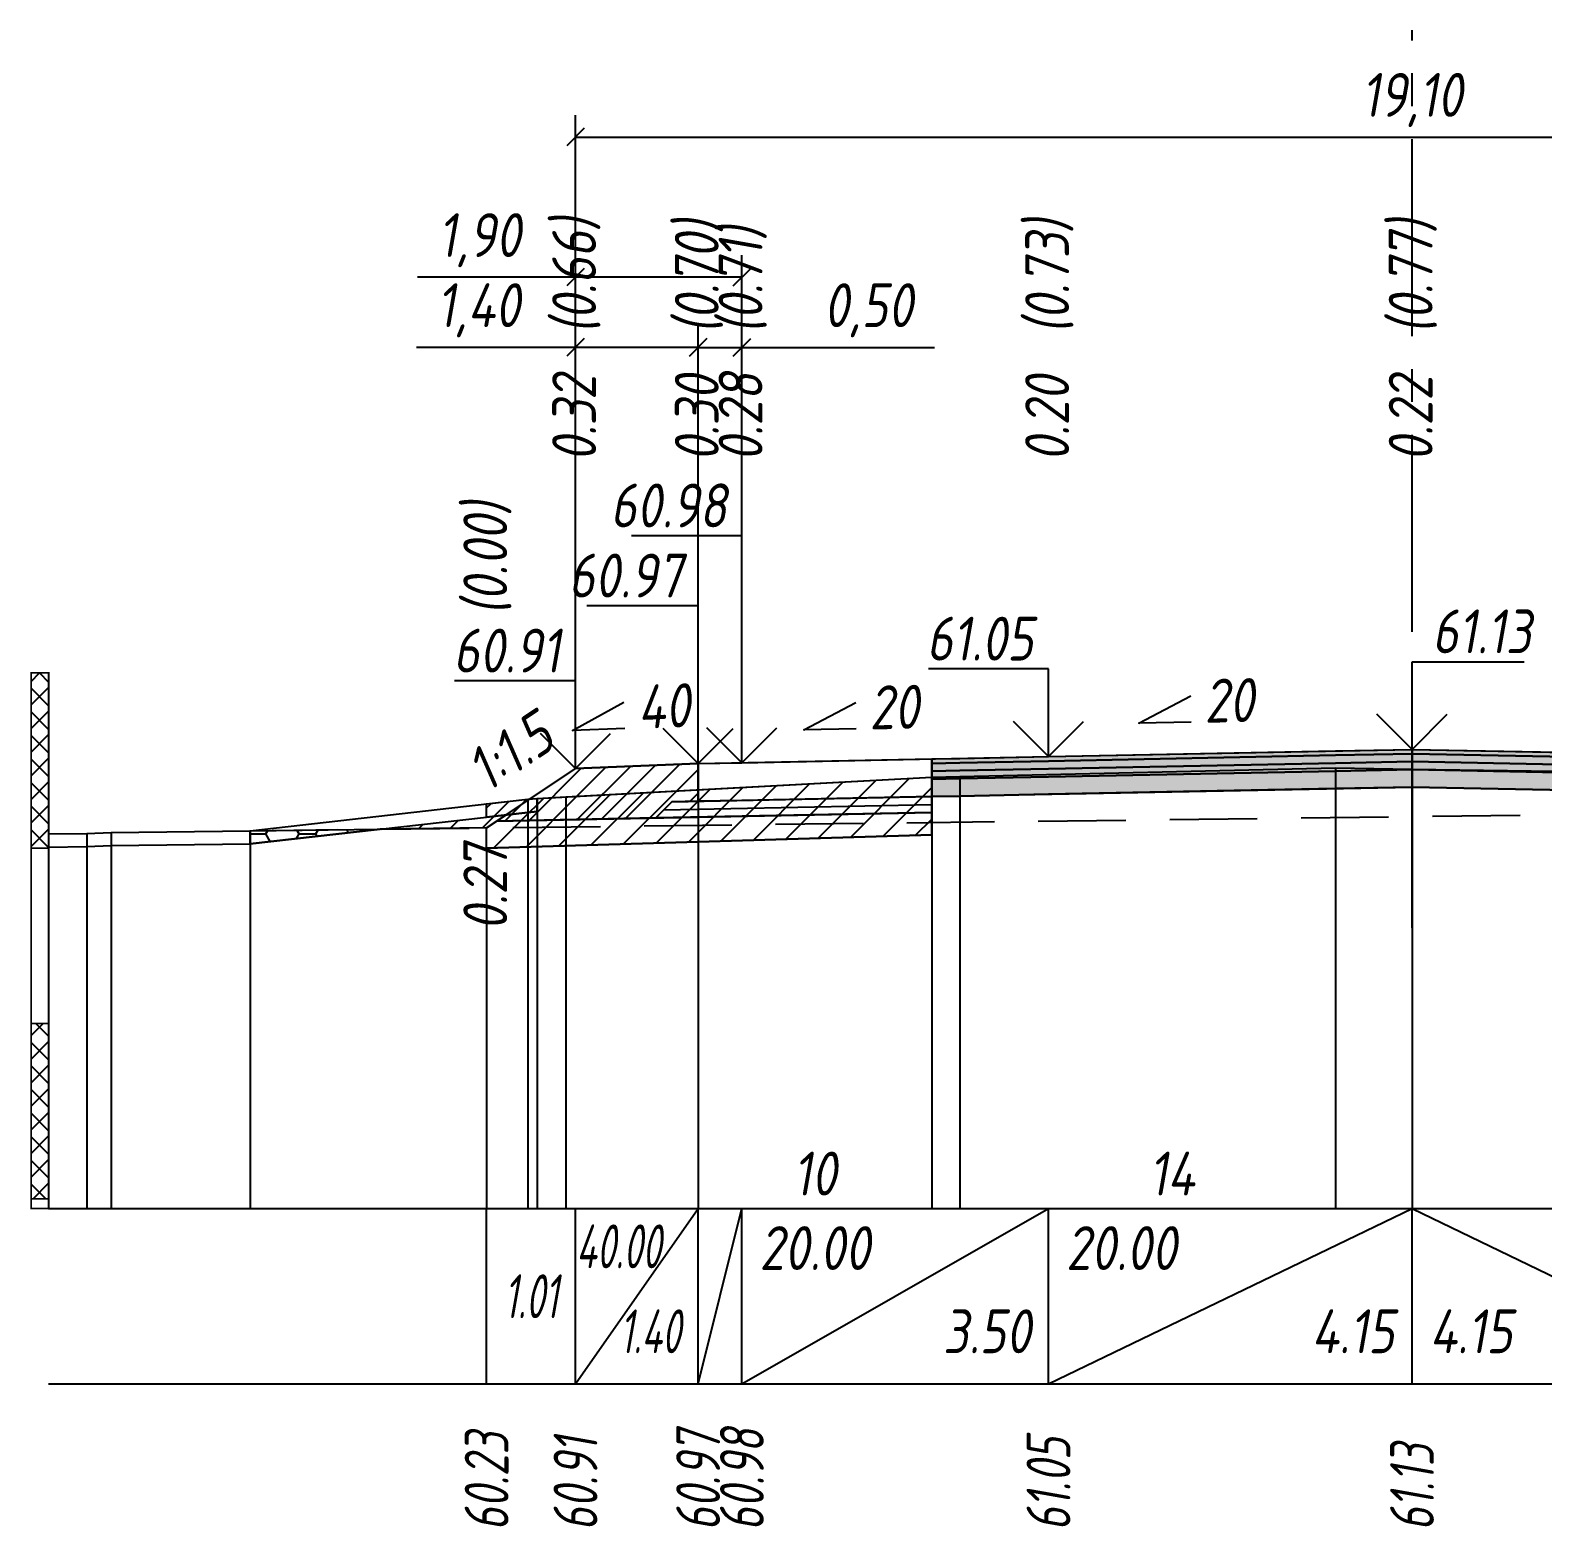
# Model space of a CAD drawing. Extents: x -717 to 1451, y -133302 to 233.
# Drawn here: x 78.9 to 165.3, y -61685.2 to -61599.8 of the extents above; entities that cross this region are included whole.
import ezdxf
from ezdxf.enums import TextEntityAlignment as Align

# ---------------------------------------------------------------- set-up
doc = ezdxf.new("R2010")
doc.units = 0
doc.linetypes.add('осевая2', pattern=[1.125, 0.75, -0.125, 0.125, -0.125])
doc.linetypes.add('штриховая', pattern=[0.75, 0.5, -0.25])
for name, color, linetype in [('Интерполированный поперечник', 2, 'Continuous'), ('Код_514', 1, 'Continuous'), ('Контур_0', 7, 'Continuous'), ('Контур_2521', 7, 'Continuous'), ('Контур_2564', 7, 'Continuous'), ('Контур_2660', 7, 'Continuous'), ('Контур_2665', 7, 'Continuous'), ('Контур_400', 7, 'Continuous'), ('Контур_508', 7, 'Continuous'), ('Контур_512', 7, 'Continuous'), ('Контур_513', 7, 'Continuous'), ('Контур_818', 7, 'Continuous'), ('Красный поперечник', 1, 'Continuous'), ('Линейка абсолютных высот', 7, 'Continuous'), ('Объём_2501', 7, 'Continuous'), ('Объём_2564', 7, 'Continuous'), ('Объём_2650', 7, 'Continuous'), ('Объём_2660', 7, 'Continuous'), ('Объём_2661', 7, 'Continuous'), ('Объём_2665', 7, 'Continuous'), ('Объём_2666', 7, 'Continuous'), ('Объём_2667', 7, 'Continuous'), ('Объём_2668', 7, 'Continuous'), ('Объём_2669', 7, 'Continuous'), ('Объём_2675', 7, 'Continuous'), ('Объём_2753', 7, 'Continuous'), ('Ось', 1, 'осевая2'), ('Откосы', 7, 'Continuous'), ('Отметки покрытия', 7, 'Continuous'), ('Рабочие отметки', 7, 'Continuous'), ('Рабочие отметки доп.', 7, 'Continuous'), ('Слои выравнивания', 7, 'Continuous'), ('Таблица', 7, 'Continuous'), ('Уклоны проезжей части', 7, 'Continuous'), ('Черный поперечник', 3, 'Continuous')]:
    doc.layers.add(name, color=color, linetype=linetype)
for name, color, linetype, true_color in [('Контур_2540', 2, 'Continuous', 0xffff00), ('Контур_2560', 2, 'Continuous', 0xffff00), ('Контур_2561', 7, 'Continuous', 0xff8040), ('Контур_2562', 3, 'Continuous', 0x00ff00), ('Контур_2563', 7, 'Continuous', 0xff8000), ('Контур_2570', 7, 'Continuous', 0x80ff00), ('Контур_2725', 7, 'Continuous', 0x323232), ('Контур_2736', 4, 'Continuous', 0x00ffff), ('Контур_2737', 4, 'Continuous', 0x00ffff), ('Контур_2738', 4, 'Continuous', 0x00ffff), ('Контур_2739', 4, 'Continuous', 0x00ffff), ('Контур_2741', 4, 'Continuous', 0x00ffff), ('Контур_2742', 4, 'Continuous', 0x00ffff), ('Контур_2743', 4, 'Continuous', 0x00ffff), ('Контур_2744', 7, 'Continuous', 0xa4ffff), ('Контур_2745', 7, 'Continuous', 0xa4ffff), ('Контур_2747', 4, 'Continuous', 0x00ffff), ('Контур_2748', 4, 'Continuous', 0x00ffff), ('Контур_2749', 4, 'Continuous', 0x00ffff), ('Контур_2750', 4, 'Continuous', 0x00ffff), ('Контур_2751', 4, 'Continuous', 0x00ffff), ('Контур_2752', 4, 'Continuous', 0x00ffff), ('Контур_2760', 7, 'Continuous', 0x323232), ('Контур_2761', 7, 'Continuous', 0x323232), ('Контур_2762', 7, 'Continuous', 0x323232), ('Контур_2763', 7, 'Continuous', 0x323232), ('Контур_402', 7, 'Continuous', 0xff6464), ('Контур_703', 4, 'Continuous', 0x00ffff), ('Контур_705', 4, 'Continuous', 0x00ffff), ('Контур_707', 4, 'Continuous', 0x00ffff), ('Контур_720', 131, 'Continuous', 0xaaffff), ('Объём_2500', 7, 'Continuous', 0xc0c0c0), ('Объём_2520', 7, 'Continuous', 0x80ffff), ('Объём_2540', 2, 'Continuous', 0xffff00), ('Объём_2560', 2, 'Continuous', 0xffff00), ('Объём_2561', 7, 'Continuous', 0xff8040), ('Объём_2562', 3, 'Continuous', 0x00ff00), ('Объём_2563', 7, 'Continuous', 0xff8000), ('Объём_2570', 7, 'Continuous', 0x80ff00), ('Объём_2600', 7, 'Continuous', 0x808000), ('Объём_2746', 2, 'Continuous', 0xffff00)]:
    doc.layers.add(name, color=color, linetype=linetype, true_color=true_color)
doc.styles.get("Standard").update_dxf_attribs({"font": 'txt', "height": 2.5})
doc.styles.add('М', font='romand.shx', dxfattribs={"width": 0.8, "oblique": 10, "height": 2.5})
doc.dimstyles.new('ISO-25', dxfattribs={"dimtxt": 2.5, "dimasz": 2.5, "dimexe": 1.25, "dimexo": 0.625, "dimtad": 1, "dimtxsty": 'Standard', "dimcen": 2.5, "dimadec": 0, "dimazin": 0, "dimtfac": 1, "dimtmove": 0, "dimatfit": 3, "dimfxl": 1, "dimarcsym": 0})
pattern_1 = [(45.0000013, (0, 0), (-0.67351924, 0.673519211), []), (135.0000003, (0, 0), (-0.673519222, -0.67351923), [])]

# ---------------------------------------------------------------- blocks, each defined once
blk = doc.blocks.new('_Oblique')
at = {"color": 0, "linetype": 'ByBlock', "lineweight": -2}
blk.add_line((-0.5, -0.5), (0.5, 0.5), dxfattribs=at)
blk = doc.blocks.new('*D1479')
at = {"color": 0, "lineweight": -2, "transparency": 16777216}
for p, q in [((110.074, -61641.327), (110.074, -61616.607)), ((117.074, -61641.047), (117.074, -61616.607)), ((110.074, -61617.857), (100.995, -61617.857)), ((117.074, -61617.857), (110.074, -61617.857))]:
    blk.add_line(p, q, dxfattribs=at)
at = {"layer": 'Defpoints', "color": 0, "transparency": 16777216}
for p in [(117.074, -61617.857), (110.074, -61641.952), (117.074, -61641.672)]:
    blk.add_point(p, dxfattribs=at)
at = {"color": 0, "lineweight": -2, "transparency": 16777216, "rotation": 180}
blk.add_blockref('_Oblique', (110.074, -61617.857), dxfattribs=at)
at = {"color": 0, "lineweight": -2, "transparency": 16777216}
blk.add_blockref('_Oblique', (117.074, -61617.857), dxfattribs=at)
at = {"color": 0, "transparency": 16777216, "insert": (104.536, -61615.744), "char_height": 2.5, "width": 8.75, "attachment_point": 5, "style": 'М'}
blk.add_mtext('1,40', dxfattribs=at)
blk = doc.blocks.new('*D1481')
at = {"color": 0, "lineweight": -2, "transparency": 16777216}
for p, q in [((117.074, -61641.047), (117.074, -61616.607)), ((119.574, -61640.997), (119.574, -61616.607)), ((117.074, -61617.857), (119.574, -61617.857)), ((119.574, -61617.857), (130.558, -61617.857))]:
    blk.add_line(p, q, dxfattribs=at)
at = {"layer": 'Defpoints', "color": 0, "transparency": 16777216}
for p in [(119.574, -61617.857), (117.074, -61641.672), (119.574, -61641.622)]:
    blk.add_point(p, dxfattribs=at)
at = {"color": 0, "lineweight": -2, "transparency": 16777216, "rotation": 180}
blk.add_blockref('_Oblique', (117.074, -61617.857), dxfattribs=at)
at = {"color": 0, "lineweight": -2, "transparency": 16777216}
blk.add_blockref('_Oblique', (119.574, -61617.857), dxfattribs=at)
at = {"color": 0, "transparency": 16777216, "insert": (126.797, -61615.744), "char_height": 2.5, "width": 9.16667, "attachment_point": 5, "style": 'М'}
blk.add_mtext('0,50', dxfattribs=at)
blk = doc.blocks.new('*D1484')
at = {"color": 0, "lineweight": -2, "transparency": 16777216}
for p, q in [((110.074, -61641.327), (110.074, -61612.607)), ((119.574, -61640.997), (119.574, -61612.607)), ((110.074, -61613.857), (101.054, -61613.857)), ((119.574, -61613.857), (110.074, -61613.857))]:
    blk.add_line(p, q, dxfattribs=at)
at = {"layer": 'Defpoints', "color": 0, "transparency": 16777216}
for p in [(119.574, -61613.857), (110.074, -61641.952), (119.574, -61641.622)]:
    blk.add_point(p, dxfattribs=at)
at = {"color": 0, "lineweight": -2, "transparency": 16777216, "rotation": 180}
blk.add_blockref('_Oblique', (110.074, -61613.857), dxfattribs=at)
at = {"color": 0, "lineweight": -2, "transparency": 16777216}
blk.add_blockref('_Oblique', (119.574, -61613.857), dxfattribs=at)
at = {"color": 0, "transparency": 16777216, "insert": (104.595, -61611.744), "char_height": 2.5, "width": 8.75, "attachment_point": 5, "style": 'М'}
blk.add_mtext('1,90', dxfattribs=at)
blk = doc.blocks.new('*D1485')
at = {"color": 0, "lineweight": -2, "transparency": 16777216}
for p, q in [((110.074, -61641.327), (110.074, -61604.607)), ((205.574, -61641.327), (205.574, -61604.607)), ((110.074, -61605.857), (205.574, -61605.857))]:
    blk.add_line(p, q, dxfattribs=at)
at = {"layer": 'Defpoints', "color": 0, "transparency": 16777216}
for p in [(205.574, -61605.857), (110.074, -61641.952), (205.574, -61641.952)]:
    blk.add_point(p, dxfattribs=at)
at = {"color": 0, "lineweight": -2, "transparency": 16777216, "rotation": 180}
blk.add_blockref('_Oblique', (110.074, -61605.857), dxfattribs=at)
at = {"color": 0, "lineweight": -2, "transparency": 16777216}
blk.add_blockref('_Oblique', (205.574, -61605.857), dxfattribs=at)
at = {"color": 0, "transparency": 16777216, "insert": (157.824, -61603.744), "char_height": 2.5, "width": 10.41667, "attachment_point": 5, "style": 'М'}
blk.add_mtext('19,10', dxfattribs=at)

msp = doc.modelspace()

# ---------------------------------------------------------------- hatches: boundary and pattern name
at = {"layer": 'Линейка абсолютных высот'}
h = msp.add_hatch(dxfattribs=at)
h.set_pattern_fill('ANSI37', scale=0.3, style=0)
h.set_pattern_definition(pattern_1)
h.paths.add_polyline_path([(80, -61646.436), (80, -61636.436), (79, -61636.436), (79, -61646.436)])
h = msp.add_hatch(dxfattribs=at)
h.set_pattern_fill('ANSI37', scale=0.3, style=0)
h.set_pattern_definition(pattern_1)
h.paths.add_polyline_path([(80, -61666.436), (80, -61656.436), (79, -61656.436), (79, -61666.436)])
at = {"layer": 'Объём_2563'}
h = msp.add_hatch(dxfattribs=at)
h.set_pattern_fill('ANSI31', color=256, scale=0.3)
h.paths.add_polyline_path([(110.074, -61641.89), (117.074, -61641.61), (117.074, -61643.76), (115.574, -61643.79), (114.656, -61644.708), (105.574, -61644.89)])
at = {"layer": 'Объём_2570'}
h = msp.add_hatch(dxfattribs=at)
h.set_pattern_fill('ANSI31', color=256, scale=0.2)
h.paths.add_polyline_path([(107.877, -61644.346), (107.362, -61644.391), (105, -61644.658), (105, -61643.908), (107.362, -61643.641), (107.877, -61643.596)])
at = {"layer": 'Объём_2600'}
h = msp.add_hatch(dxfattribs=at)
h.set_pattern_fill('ANSI31', color=6, scale=0.4)
h.paths.add_polyline_path([(105, -61646.429), (105, -61645.273), (98.92, -61645.347), (107.362, -61644.391), (107.877, -61644.346), (107.877, -61643.596), (130.411, -61642.376), (130.411, -61645.667)])
h = msp.add_hatch(dxfattribs=at)
h.set_pattern_fill('HONEY', color=5, scale=0.3)
h.paths.add_polyline_path([(91.496, -61646.187), (91.496, -61645.437), (98.92, -61645.347)])
at = {"layer": 'Слои выравнивания'}
for color, points in [(2, [(130.411, -61641.343), (132.011, -61641.311), (137.074, -61641.21), (153.454, -61640.882), (157.824, -61640.795), (157.824, -61641.045), (153.454, -61641.132), (137.074, -61641.46), (132.011, -61641.561), (130.411, -61641.593)]), (3, [(130.411, -61641.593), (132.011, -61641.561), (137.074, -61641.46), (153.454, -61641.132), (157.824, -61641.045), (157.824, -61641.495), (153.454, -61641.582), (137.074, -61641.91), (132.011, -61642.011), (130.411, -61642.043)]), (2, [(157.824, -61640.795), (175.512, -61641.149), (175.512, -61641.399), (157.824, -61641.045)]), (3, [(157.824, -61641.045), (175.512, -61641.399), (175.512, -61641.849), (157.824, -61641.495)]), (4, [(130.411, -61642.043), (132.011, -61642.011), (137.074, -61641.91), (153.454, -61641.582), (157.824, -61641.495), (157.824, -61641.945), (153.454, -61642.032), (137.074, -61642.36), (132.011, -61642.461), (130.411, -61642.493)]), (5, [(130.411, -61642.493), (132.011, -61642.461), (137.074, -61642.36), (153.454, -61642.032), (157.824, -61641.945), (157.824, -61642.945), (153.454, -61643.032), (137.074, -61643.36), (132.011, -61643.461), (130.411, -61643.493)]), (4, [(157.824, -61641.495), (175.512, -61641.849), (175.512, -61642.299), (157.824, -61641.945)]), (5, [(157.824, -61641.945), (175.512, -61642.299), (175.512, -61643.299), (157.824, -61642.945)])]:
    msp.add_hatch(color=color, dxfattribs=at).paths.add_polyline_path(points)

# ---------------------------------------------------------------- linework, layer by layer
at = {"layer": 'Интерполированный поперечник', "linetype": 'штриховая', "ltscale": 10, "flags": 128}
msp.add_lwpolyline([(91.496, -61645.437), (219.926, -61643.875)], dxfattribs=at)
at = {"layer": 'Код_514'}
for p, q in [((105, -61677), (105, -61667)), ((110.074, -61677), (110.074, -61667)), ((110.074, -61677), (117.074, -61667)), ((117.074, -61677), (117.074, -61667)), ((117.074, -61677), (119.574, -61667)), ((119.574, -61677), (119.574, -61667)), ((119.574, -61677), (137.074, -61667)), ((137.074, -61677), (137.074, -61667)), ((137.074, -61677), (157.824, -61667)), ((157.824, -61677), (157.824, -61667)), ((157.824, -61667), (178.574, -61677))]:
    msp.add_line(p, q, dxfattribs=at)
at = {"layer": 'Контур_0', "flags": 128}
for points in [[(110.074, -61641.89), (105, -61645.273), (105, -61645.273), (105, -61645.273), (105, -61645.273), (105, -61645.273), (105, -61645.273), (105, -61645.273), (105, -61645.273), (105, -61645.273), (105, -61645.273), (105, -61645.273), (105, -61645.273), (105, -61645.273), (105, -61645.273), (105, -61645.273)], [(110.074, -61641.89), (105, -61645.273), (105, -61645.273), (105, -61645.273), (105, -61645.273), (105, -61645.273), (105, -61645.273), (105, -61645.273), (105, -61645.273), (105, -61645.273), (105, -61645.273), (105, -61645.273), (105, -61645.273), (105, -61645.273), (105, -61645.273), (105, -61645.273), (105, -61645.273), (105, -61645.273), (105, -61645.273), (105, -61645.273), (105, -61645.273), (105, -61645.273), (105, -61645.273), (105, -61645.273), (105, -61645.273), (105, -61645.273), (105, -61645.273), (105, -61645.273), (105, -61645.273), (105, -61645.273)], [(119.574, -61643.71), (117.074, -61643.76), (117.074, -61641.61), (130.411, -61641.343), (130.411, -61643.493), (119.574, -61643.71), (119.574, -61643.71)], [(105.574, -61644.89), (114.656, -61644.708), (115.574, -61643.79), (117.074, -61643.76)], [(115.574, -61643.79), (130.411, -61643.493), (130.411, -61644.393), (114.656, -61644.708), (115.574, -61643.79), (115.574, -61643.79)]]:
    msp.add_lwpolyline(points, dxfattribs=at)
at = {"layer": 'Контур_2521', "color": 250, "flags": 128}
msp.add_lwpolyline([(115.115, -61644.249), (130.411, -61643.943)], dxfattribs=at)
at = {"layer": 'Контур_2540', "flags": 128}
msp.add_lwpolyline([(105.574, -61644.89), (130.411, -61644.393), (130.411, -61645.667), (105, -61646.429), (105, -61645.273), (105.574, -61644.89), (105.574, -61644.89)], dxfattribs=at)
at = {"layer": 'Контур_2560', "flags": 128}
msp.add_lwpolyline([(110.074, -61641.89), (110.074, -61641.89), (110.074, -61641.89), (117.074, -61641.61)], dxfattribs=at)
at = {"layer": 'Контур_2561', "flags": 128}
msp.add_lwpolyline([(117.074, -61641.61), (117.074, -61641.61), (110.074, -61641.89), (110.074, -61641.89), (117.074, -61641.61)], dxfattribs=at)
at = {"layer": 'Контур_2562', "flags": 128}
msp.add_lwpolyline([(110.074, -61641.89), (110.074, -61641.89), (110.074, -61641.89), (110.074, -61641.89), (110.074, -61641.89)], dxfattribs=at)
at = {"layer": 'Контур_2563', "flags": 128}
msp.add_lwpolyline([(110.074, -61641.89), (117.074, -61641.61), (117.074, -61643.76), (115.574, -61643.79), (114.656, -61644.708), (105.574, -61644.89), (110.074, -61641.89), (110.074, -61641.89)], dxfattribs=at)
at = {"layer": 'Контур_2564', "flags": 128}
msp.add_lwpolyline([(110.074, -61641.89), (117.074, -61641.61)], dxfattribs=at)
at = {"layer": 'Контур_2570', "flags": 128}
msp.add_lwpolyline([(80, -61646.373), (82.18, -61646.343), (83.574, -61646.288), (91.496, -61646.187), (91.496, -61646.187), (107.362, -61644.391), (107.877, -61644.346), (107.877, -61643.596), (109.521, -61643.503), (130.411, -61642.376), (132.011, -61642.345), (153.454, -61641.855), (157.824, -61641.917), (175.512, -61642.168), (176.718, -61642.262), (196.087, -61643.4), (196.087, -61644.15), (202.513, -61645.385), (203.311, -61645.442), (205.323, -61645.513), (223.619, -61644.401), (225.514, -61644.303), (242.15, -61644.107), (244.926, -61644.072)], dxfattribs=at)
at = {"layer": 'Контур_2660', "flags": 128}
msp.add_lwpolyline([(105, -61646.429), (130.411, -61645.667)], dxfattribs=at)
at = {"layer": 'Контур_2665', "flags": 128}
msp.add_lwpolyline([(110.074, -61641.89), (110.074, -61641.89)], dxfattribs=at)
at = {"layer": 'Контур_2725', "flags": 128}
msp.add_lwpolyline([(130.411, -61643.493), (132.011, -61643.461), (137.074, -61643.36), (153.454, -61643.032), (157.824, -61642.945), (175.512, -61643.299)], dxfattribs=at)
at = {"layer": 'Контур_2736', "flags": 128}
msp.add_lwpolyline([(110.074, -61641.89), (105, -61645.273)], dxfattribs=at)
at = {"layer": 'Контур_2737', "flags": 128}
msp.add_lwpolyline([(105, -61645.273), (105, -61645.273)], dxfattribs=at)
at = {"layer": 'Контур_2738', "flags": 128}
msp.add_lwpolyline([(105, -61645.273), (105, -61645.273)], dxfattribs=at)
at = {"layer": 'Контур_2739', "flags": 128}
msp.add_lwpolyline([(105, -61645.273), (105, -61645.273)], dxfattribs=at)
at = {"layer": 'Контур_2741', "flags": 128}
msp.add_lwpolyline([(105, -61645.273), (105, -61645.273)], dxfattribs=at)
at = {"layer": 'Контур_2742', "flags": 128}
msp.add_lwpolyline([(105, -61645.273), (105, -61645.273)], dxfattribs=at)
at = {"layer": 'Контур_2743', "flags": 128}
msp.add_lwpolyline([(105, -61645.273), (105, -61645.273)], dxfattribs=at)
at = {"layer": 'Контур_2744', "flags": 128}
msp.add_lwpolyline([(105, -61645.273), (105, -61645.273)], dxfattribs=at)
msp.add_lwpolyline([(105, -61645.273), (105, -61645.273)], dxfattribs=at)
msp.add_lwpolyline([(105, -61645.273), (105, -61645.273)], dxfattribs=at)
msp.add_lwpolyline([(105, -61645.273), (105, -61645.273)], dxfattribs=at)
msp.add_lwpolyline([(105, -61645.273), (105, -61645.273)], dxfattribs=at)
msp.add_lwpolyline([(105, -61645.273), (105, -61645.273)], dxfattribs=at)
at = {"layer": 'Контур_2745', "flags": 128}
msp.add_lwpolyline([(105, -61645.273), (105, -61645.273)], dxfattribs=at)
msp.add_lwpolyline([(105, -61645.273), (105, -61645.273)], dxfattribs=at)
msp.add_lwpolyline([(105, -61645.273), (105, -61645.273)], dxfattribs=at)
msp.add_lwpolyline([(105, -61645.273), (105, -61645.273)], dxfattribs=at)
msp.add_lwpolyline([(105, -61645.273), (105, -61645.273)], dxfattribs=at)
msp.add_lwpolyline([(105, -61645.273), (105, -61645.273)], dxfattribs=at)
at = {"layer": 'Контур_2747', "flags": 128}
msp.add_lwpolyline([(105, -61645.273), (105, -61645.273)], dxfattribs=at)
at = {"layer": 'Контур_2748', "flags": 128}
msp.add_lwpolyline([(105, -61645.273), (105, -61645.273)], dxfattribs=at)
at = {"layer": 'Контур_2749', "flags": 128}
msp.add_lwpolyline([(105, -61645.273), (105, -61645.273)], dxfattribs=at)
at = {"layer": 'Контур_2750', "flags": 128}
msp.add_lwpolyline([(105, -61645.273), (105, -61645.273)], dxfattribs=at)
at = {"layer": 'Контур_2751', "flags": 128}
msp.add_lwpolyline([(105, -61645.273), (105, -61645.273)], dxfattribs=at)
at = {"layer": 'Контур_2752', "flags": 128}
msp.add_lwpolyline([(105, -61645.273), (105, -61645.273)], dxfattribs=at)
at = {"layer": 'Контур_2760', "flags": 128}
msp.add_lwpolyline([(130.411, -61641.343), (132.011, -61641.311), (137.074, -61641.21), (153.454, -61640.882), (157.824, -61640.795), (175.512, -61641.149)], dxfattribs=at)
at = {"layer": 'Контур_2761', "flags": 128}
msp.add_lwpolyline([(130.411, -61641.593), (132.011, -61641.561), (137.074, -61641.46), (153.454, -61641.132), (157.824, -61641.045), (175.512, -61641.399)], dxfattribs=at)
at = {"layer": 'Контур_2762', "flags": 128}
msp.add_lwpolyline([(130.411, -61642.043), (132.011, -61642.011), (137.074, -61641.91), (153.454, -61641.582), (157.824, -61641.495), (175.512, -61641.849)], dxfattribs=at)
at = {"layer": 'Контур_2763', "flags": 128}
msp.add_lwpolyline([(130.411, -61642.493), (132.011, -61642.461), (137.074, -61642.36), (153.454, -61642.032), (157.824, -61641.945), (175.512, -61642.299)], dxfattribs=at)
at = {"layer": 'Контур_400', "flags": 128}
for points in [[(117.074, -61641.61), (119.574, -61641.56), (119.574, -61641.56), (119.574, -61641.56), (119.574, -61641.56), (119.574, -61641.56), (119.574, -61641.56), (137.074, -61641.21), (157.824, -61640.795)], [(157.824, -61640.795), (178.574, -61641.21), (196.074, -61641.56), (196.074, -61641.56), (196.074, -61641.56), (196.074, -61641.56), (196.074, -61641.56), (196.074, -61641.56), (198.574, -61641.61)]]:
    msp.add_lwpolyline(points, dxfattribs=at)
at = {"layer": 'Контур_402', "flags": 128}
msp.add_lwpolyline([(105, -61646.429), (130.411, -61645.667), (130.411, -61643.493), (157.824, -61642.945), (175.512, -61643.299), (175.512, -61645.375), (212.466, -61646.484)], dxfattribs=at)
at = {"layer": 'Контур_508', "flags": 128}
msp.add_lwpolyline([(105, -61646.429), (130.411, -61645.667), (130.411, -61643.493), (157.824, -61642.945), (175.512, -61643.299), (175.512, -61645.375), (212.466, -61646.484), (213.24, -61647), (215.24, -61647), (219.926, -61643.875)], dxfattribs=at)
at = {"layer": 'Контур_512', "flags": 128}
msp.add_lwpolyline([(105, -61646.429), (130.411, -61645.667)], dxfattribs=at)
at = {"layer": 'Контур_513', "flags": 128}
msp.add_lwpolyline([(105, -61646.429), (130.411, -61645.667), (130.411, -61643.493), (157.824, -61642.945), (175.512, -61643.299), (175.512, -61645.375), (212.466, -61646.484), (213.24, -61647), (215.24, -61647), (219.926, -61643.875)], dxfattribs=at)
at = {"layer": 'Контур_703', "flags": 128}
for points in [[(110.074, -61641.89), (105, -61645.273)], [(105, -61645.273), (105, -61645.273)]]:
    msp.add_lwpolyline(points, dxfattribs=at)
at = {"layer": 'Контур_705', "flags": 128}
msp.add_lwpolyline([(105, -61645.273), (105, -61645.273)], dxfattribs=at)
at = {"layer": 'Контур_707', "flags": 128}
msp.add_lwpolyline([(105, -61645.273), (105, -61645.273)], dxfattribs=at)
at = {"layer": 'Контур_720', "flags": 128}
msp.add_lwpolyline([(105, -61645.273), (105, -61645.273)], dxfattribs=at)
at = {"layer": 'Контур_818', "flags": 128}
msp.add_lwpolyline([(105, -61644.658), (107.362, -61644.391), (107.877, -61644.346), (107.877, -61643.596), (109.521, -61643.503), (130.411, -61642.376), (132.011, -61642.345), (153.454, -61641.855), (157.824, -61641.917), (175.512, -61642.168), (176.718, -61642.262), (196.087, -61643.4), (196.087, -61644.15), (202.513, -61645.385), (203.311, -61645.442), (205.323, -61645.513), (219.926, -61644.625)], dxfattribs=at)
at = {"layer": 'Красный поперечник'}
for p, q in [((119.574, -61641.56), (137.074, -61641.21)), ((137.074, -61641.21), (157.824, -61640.795)), ((157.824, -61640.795), (178.574, -61641.21)), ((105, -61645.273), (110.074, -61641.89)), ((110.074, -61641.89), (117.074, -61641.61)), ((117.074, -61641.61), (119.574, -61641.56)), ((105, -61646.429), (105, -61667)), ((130.411, -61645.667), (130.411, -61667))]:
    msp.add_line(p, q, dxfattribs=at)
at = {"layer": 'Линейка абсолютных высот', "color": 7, "const_width": 0.1, "flags": 128}
for points in [[(80, -61646.436), (80, -61636.436), (79, -61636.436), (79, -61646.436), (80, -61646.436)], [(80, -61656.436), (80, -61646.436), (79, -61646.436), (79, -61656.436), (80, -61656.436)], [(80, -61666.436), (80, -61656.436), (79, -61656.436), (79, -61666.436), (80, -61666.436)], [(80, -61667), (80, -61666.436), (79, -61666.436), (79, -61667), (80, -61667)]]:
    msp.add_lwpolyline(points, dxfattribs=at)
at = {"layer": 'Объём_2500', "flags": 128}
msp.add_lwpolyline([(119.574, -61643.71), (117.074, -61643.76), (117.074, -61641.61), (130.411, -61641.343), (130.411, -61643.493), (119.574, -61643.71), (119.574, -61643.71)], dxfattribs=at)
at = {"layer": 'Объём_2501', "flags": 128}
for points in [[(117.074, -61641.61), (119.574, -61641.56), (119.574, -61641.56), (119.574, -61641.56), (119.574, -61641.56), (119.574, -61641.56), (119.574, -61641.56), (137.074, -61641.21), (157.824, -61640.795)], [(157.824, -61640.795), (178.574, -61641.21), (196.074, -61641.56), (196.074, -61641.56), (196.074, -61641.56), (196.074, -61641.56), (196.074, -61641.56), (196.074, -61641.56), (198.574, -61641.61)]]:
    msp.add_lwpolyline(points, dxfattribs=at)
at = {"layer": 'Объём_2520', "color": 250, "flags": 128}
msp.add_lwpolyline([(115.574, -61643.79), (130.411, -61643.493), (130.411, -61644.393), (114.656, -61644.708), (115.574, -61643.79), (115.574, -61643.79)], dxfattribs=at)
at = {"layer": 'Объём_2540', "flags": 128}
msp.add_lwpolyline([(105.574, -61644.89), (130.411, -61644.393), (130.411, -61645.667), (105, -61646.429), (105, -61645.273), (105.574, -61644.89), (105.574, -61644.89)], dxfattribs=at)
at = {"layer": 'Объём_2560', "flags": 128}
msp.add_lwpolyline([(110.074, -61641.89), (110.074, -61641.89), (110.074, -61641.89), (117.074, -61641.61)], dxfattribs=at)
at = {"layer": 'Объём_2561', "flags": 128}
msp.add_lwpolyline([(117.074, -61641.61), (117.074, -61641.61), (110.074, -61641.89), (110.074, -61641.89), (117.074, -61641.61)], dxfattribs=at)
at = {"layer": 'Объём_2562', "flags": 128}
msp.add_lwpolyline([(110.074, -61641.89), (110.074, -61641.89), (110.074, -61641.89), (110.074, -61641.89), (110.074, -61641.89)], dxfattribs=at)
at = {"layer": 'Объём_2563', "color": 250, "flags": 128}
msp.add_lwpolyline([(110.074, -61641.89), (117.074, -61641.61), (117.074, -61643.76), (115.574, -61643.79), (114.656, -61644.708), (105.574, -61644.89), (110.074, -61641.89), (110.074, -61641.89)], dxfattribs=at)
at = {"layer": 'Объём_2564', "flags": 128}
msp.add_lwpolyline([(110.074, -61641.89), (117.074, -61641.61)], dxfattribs=at)
at = {"layer": 'Объём_2570', "flags": 128}
msp.add_lwpolyline([(107.877, -61644.346), (107.362, -61644.391), (105, -61644.658), (105, -61643.908), (107.362, -61643.641), (107.877, -61643.596), (107.877, -61644.346), (107.877, -61644.346)], dxfattribs=at)
at = {"layer": 'Объём_2600', "color": 5, "flags": 128}
msp.add_lwpolyline([(91.496, -61646.187), (91.496, -61645.437), (98.92, -61645.347), (91.496, -61646.187), (91.496, -61646.187)], dxfattribs=at)
at = {"layer": 'Объём_2650', "color": 6, "flags": 128}
msp.add_lwpolyline([(105, -61646.429), (105, -61645.273), (98.92, -61645.347), (107.362, -61644.391), (107.877, -61644.346), (107.877, -61643.596), (130.411, -61642.376), (130.411, -61645.667), (105, -61646.429), (105, -61646.429)], dxfattribs=at)
at = {"layer": 'Объём_2660', "flags": 128}
msp.add_lwpolyline([(105, -61646.429), (130.411, -61645.667)], dxfattribs=at)
at = {"layer": 'Объём_2661', "flags": 128}
msp.add_lwpolyline([(110.074, -61641.89), (105, -61645.273)], dxfattribs=at)
at = {"layer": 'Объём_2665', "flags": 128}
msp.add_lwpolyline([(110.074, -61641.89), (110.074, -61641.89)], dxfattribs=at)
at = {"layer": 'Объём_2666', "flags": 128}
msp.add_lwpolyline([(110.074, -61641.89), (105, -61645.273)], dxfattribs=at)
at = {"layer": 'Объём_2667', "flags": 128}
msp.add_lwpolyline([(105, -61645.273), (105, -61645.273)], dxfattribs=at)
msp.add_lwpolyline([(105, -61645.273), (105, -61645.273)], dxfattribs=at)
at = {"layer": 'Объём_2668', "flags": 128}
msp.add_lwpolyline([(105, -61645.273), (105, -61645.273)], dxfattribs=at)
msp.add_lwpolyline([(105, -61645.273), (105, -61645.273)], dxfattribs=at)
at = {"layer": 'Объём_2669', "flags": 128}
msp.add_lwpolyline([(105, -61645.273), (105, -61645.273)], dxfattribs=at)
msp.add_lwpolyline([(105, -61645.273), (105, -61645.273)], dxfattribs=at)
at = {"layer": 'Объём_2675', "flags": 128}
msp.add_lwpolyline([(105, -61645.273), (105, -61645.273)], dxfattribs=at)
msp.add_lwpolyline([(105, -61645.273), (105, -61645.273)], dxfattribs=at)
msp.add_lwpolyline([(105, -61645.273), (105, -61645.273)], dxfattribs=at)
msp.add_lwpolyline([(105, -61645.273), (105, -61645.273)], dxfattribs=at)
msp.add_lwpolyline([(105, -61645.273), (105, -61645.273)], dxfattribs=at)
msp.add_lwpolyline([(105, -61645.273), (105, -61645.273)], dxfattribs=at)
msp.add_lwpolyline([(105, -61645.273), (105, -61645.273)], dxfattribs=at)
msp.add_lwpolyline([(105, -61645.273), (105, -61645.273)], dxfattribs=at)
msp.add_lwpolyline([(105, -61645.273), (105, -61645.273)], dxfattribs=at)
msp.add_lwpolyline([(105, -61645.273), (105, -61645.273)], dxfattribs=at)
msp.add_lwpolyline([(105, -61645.273), (105, -61645.273)], dxfattribs=at)
msp.add_lwpolyline([(105, -61645.273), (105, -61645.273)], dxfattribs=at)
at = {"layer": 'Объём_2746', "flags": 128}
msp.add_lwpolyline([(107.362, -61644.391), (107.877, -61644.346), (107.877, -61643.596), (130.411, -61642.376), (130.411, -61645.667), (105, -61646.429), (105, -61645.273), (106.11, -61644.533), (107.362, -61644.391), (107.362, -61644.391)], dxfattribs=at)
at = {"layer": 'Объём_2753', "flags": 128}
msp.add_lwpolyline([(130.411, -61641.343), (130.411, -61641.343)], dxfattribs=at)
at = {"layer": 'Ось', "ltscale": 15}
msp.add_line((157.824, -61650.971), (157.824, -61599.766), dxfattribs=at)
at = {"layer": 'Откосы', "color": 1, "flags": 128}
for points in [[(145.224, -61639.236), (142.224, -61639.296), (145.194, -61637.736)], [(112.895, -61639.607), (109.897, -61639.727), (112.835, -61638.109)], [(126.099, -61639.618), (123.099, -61639.678), (126.069, -61638.118)]]:
    msp.add_lwpolyline(points, dxfattribs=at)
at = {"layer": 'Отметки покрытия', "color": 1}
for p, q in [((119.574, -61628.61), (113.274, -61628.61)), ((119.574, -61641.56), (119.574, -61628.61)), ((117.074, -61632.61), (110.724, -61632.61)), ((117.074, -61641.61), (117.074, -61632.61)), ((157.824, -61640.795), (157.824, -61635.795)), ((157.824, -61635.795), (164.224, -61635.795)), ((110.074, -61636.89), (103.174, -61636.89)), ((110.074, -61641.89), (110.074, -61636.89)), ((137.074, -61636.21), (130.224, -61636.21)), ((137.074, -61641.21), (137.074, -61636.21)), ((137.074, -61641.21), (135.074, -61639.21)), ((137.074, -61641.21), (139.074, -61639.21)), ((157.824, -61640.795), (155.824, -61638.795)), ((157.824, -61640.795), (159.824, -61638.795)), ((110.074, -61641.89), (108.074, -61639.89)), ((110.074, -61641.89), (112.074, -61639.89)), ((117.074, -61641.61), (115.074, -61639.61)), ((117.074, -61641.61), (119.074, -61639.61)), ((119.574, -61641.56), (117.574, -61639.56)), ((119.574, -61641.56), (121.574, -61639.56))]:
    msp.add_line(p, q, dxfattribs=at)
at = {"layer": 'Слои выравнивания'}
for p, q in [((157.824, -61640.795), (157.824, -61667)), ((117.074, -61641.61), (117.074, -61667)), ((130.411, -61641.343), (130.411, -61667))]:
    msp.add_line(p, q, dxfattribs=at)
at = {"layer": 'Слои выравнивания', "color": 2, "flags": 128}
for points in [[(130.411, -61641.343), (132.011, -61641.311), (137.074, -61641.21), (153.454, -61640.882), (157.824, -61640.795), (157.824, -61641.045), (153.454, -61641.132), (137.074, -61641.46), (132.011, -61641.561), (130.411, -61641.593)], [(157.824, -61640.795), (175.512, -61641.149), (175.512, -61641.399), (157.824, -61641.045)]]:
    msp.add_lwpolyline(points, close=True, dxfattribs=at)
at = {"layer": 'Слои выравнивания', "color": 3, "flags": 128}
for points in [[(130.411, -61641.593), (132.011, -61641.561), (137.074, -61641.46), (153.454, -61641.132), (157.824, -61641.045), (157.824, -61641.495), (153.454, -61641.582), (137.074, -61641.91), (132.011, -61642.011), (130.411, -61642.043)], [(157.824, -61641.045), (175.512, -61641.399), (175.512, -61641.849), (157.824, -61641.495)]]:
    msp.add_lwpolyline(points, close=True, dxfattribs=at)
at = {"layer": 'Слои выравнивания', "color": 4, "flags": 128}
for points in [[(130.411, -61642.043), (132.011, -61642.011), (137.074, -61641.91), (153.454, -61641.582), (157.824, -61641.495), (157.824, -61641.945), (153.454, -61642.032), (137.074, -61642.36), (132.011, -61642.461), (130.411, -61642.493)], [(157.824, -61641.495), (175.512, -61641.849), (175.512, -61642.299), (157.824, -61641.945)]]:
    msp.add_lwpolyline(points, close=True, dxfattribs=at)
at = {"layer": 'Слои выравнивания', "color": 5, "flags": 128}
for points in [[(130.411, -61642.493), (132.011, -61642.461), (137.074, -61642.36), (153.454, -61642.032), (157.824, -61641.945), (157.824, -61642.945), (153.454, -61643.032), (137.074, -61643.36), (132.011, -61643.461), (130.411, -61643.493)], [(157.824, -61641.945), (175.512, -61642.299), (175.512, -61643.299), (157.824, -61642.945)]]:
    msp.add_lwpolyline(points, close=True, dxfattribs=at)
at = {"layer": 'Таблица'}
for p, q in [((80, -61667), (244.926, -61667)), ((80, -61677), (244.926, -61677))]:
    msp.add_line(p, q, dxfattribs=at)
at = {"layer": 'Черный поперечник', "color": 7}
for p, q in [((153.454, -61641.855), (153.454, -61667)), ((157.824, -61641.917), (157.824, -61667)), ((130.411, -61642.376), (130.411, -61667)), ((132.011, -61642.345), (132.011, -61667)), ((107.362, -61643.641), (107.362, -61667)), ((107.877, -61643.596), (107.877, -61667)), ((109.521, -61643.503), (109.521, -61667)), ((83.574, -61645.538), (83.574, -61667)), ((91.496, -61645.437), (91.496, -61667)), ((80, -61645.623), (80, -61667)), ((82.18, -61645.593), (82.18, -61667))]:
    msp.add_line(p, q, dxfattribs=at)
at = {"layer": 'Черный поперечник', "flags": 128}
msp.add_lwpolyline([(80, -61645.623), (82.18, -61645.593), (83.574, -61645.538), (91.496, -61645.437), (107.362, -61643.641), (107.877, -61643.596), (109.521, -61643.503), (130.411, -61642.376), (132.011, -61642.345), (153.454, -61641.855), (157.824, -61641.917), (175.512, -61642.168), (176.718, -61642.262), (196.087, -61643.4), (202.513, -61644.635), (203.311, -61644.692), (205.323, -61644.763), (223.619, -61643.651), (225.514, -61643.553), (242.15, -61643.357), (244.926, -61643.322)], dxfattribs=at)

# ---------------------------------------------------------------- texts
at = {"layer": 'Код_514', "style": 'М', "oblique": 10}
for s, width, p in [('40.00', 0.6, (110.101, -61667.903)), ('20.00', 0.8, (120.574, -61668)), ('20.00', 0.8, (138.074, -61668))]:
    msp.add_text(s, height=2.5, dxfattribs=dict(at, width=width)).set_placement(p, align=Align.TOP_LEFT)
at = {"layer": 'Код_514', "style": 'М', "oblique": 10, "width": 0.6}
msp.add_text('1.01', height=2.5, dxfattribs=at).set_placement((107.537, -61672), align=Align.MIDDLE_CENTER)
at = {"layer": 'Код_514', "style": 'М', "oblique": 10}
for s, width, p in [('1.40', 0.6, (116.074, -61676)), ('3.50', 0.8, (136.074, -61676)), ('4.15', 0.8, (156.824, -61676))]:
    msp.add_text(s, height=2.5, dxfattribs=dict(at, width=width)).set_placement(p, align=Align.BOTTOM_RIGHT)
at = {"layer": 'Код_514', "style": 'М', "oblique": 10, "width": 0.8}
msp.add_text('4.15', height=2.5, dxfattribs=at).set_placement((158.824, -61676), align=Align.BOTTOM_LEFT)
at = {"layer": 'Код_514', "style": 'М', "oblique": 10, "width": 0.7}
for s, p in [('60.23', (105, -61685.382)), ('60.91', (110.074, -61685.382)), ('60.97', (117.074, -61685.382)), ('60.98', (119.574, -61685.382)), ('61.05', (137.074, -61685.382)), ('61.13', (157.824, -61685.382))]:
    msp.add_text(s, height=2.5, rotation=90, dxfattribs=at).set_placement(p, align=Align.MIDDLE_LEFT)
at = {"layer": 'Отметки покрытия', "color": 1, "style": 'М', "oblique": 10, "width": 0.8}
for s, p in [('60.98', (118.715, -61628.878)), ('60.97', (116.215, -61632.878)), ('61.05', (136.215, -61636.478)), ('60.91', (109.215, -61637.158))]:
    msp.add_text(s, height=2.5, dxfattribs=at).set_placement(p, align=Align.BOTTOM_RIGHT)
msp.add_text('61.13', height=2.5, dxfattribs=at).set_placement((158.965, -61636.063), align=Align.BOTTOM_LEFT)
at = {"layer": 'Рабочие отметки', "color": 1, "style": 'М', "oblique": 10, "width": 0.8}
for s, p in [('0.32', (109.996, -61624.36)), ('0.30', (116.996, -61624.36)), ('0.28', (119.496, -61624.36)), ('0.20', (136.996, -61624.36)), ('0.22', (157.746, -61624.36))]:
    msp.add_text(s, height=2.5, rotation=90, dxfattribs=at).set_placement(p, align=Align.MIDDLE_LEFT)
msp.add_text('0.27', height=2.5, rotation=90, dxfattribs=at).set_placement((104.922, -61646.204), align=Align.MIDDLE_RIGHT)
at = {"layer": 'Рабочие отметки доп.', "color": 1, "style": 'М', "oblique": 10, "width": 0.8}
for s, p in [('(0.66)', (109.996, -61617.06)), ('(0.70)', (116.996, -61617.06)), ('(0.71)', (119.496, -61617.06)), ('(0.73)', (136.996, -61617.06)), ('(0.77)', (157.746, -61617.06)), ('(0.00)', (104.922, -61633.113))]:
    msp.add_text(s, height=2.5, rotation=90, dxfattribs=at).set_placement(p, align=Align.MIDDLE_LEFT)
at = {"layer": 'Слои выравнивания', "style": 'М', "oblique": 10, "width": 0.8}
for s, p in [('10', (123.743, -61667)), ('14', (144.118, -61667))]:
    msp.add_text(s, height=2.5, dxfattribs=at).set_placement(p, align=Align.BOTTOM_CENTER)
at = {"layer": 'Уклоны проезжей части', "color": 1, "style": 'М', "oblique": 10, "width": 0.8}
for s, rotation, p in [('20', 1.14576, (147.429, -61640.002)), ('40', 2.29061, (115.199, -61640.323)), ('20', 1.14576, (128.304, -61640.385)), ('1:1.5', 33.69007, (107.465, -61642.568))]:
    msp.add_text(s, height=2.5, rotation=rotation, dxfattribs=at).set_placement(p, align=Align.BOTTOM_CENTER)

# ---------------------------------------------------------------- dimensions: what is measured, and where the dimension line sits
at = {"color": 5}
dim = msp.add_linear_dim(base=(205.574, -61605.857), p1=(110.074, -61641.952), p2=(205.574, -61641.952), angle=180, dimstyle='ISO-25', override={"dimasz": 1, "dimlfac": 0.2, "dimzin": 0, "dimtxsty": 'М', "dimblk1": 'Oblique', "dimblk2": 'Oblique', "dimsah": 1}, dxfattribs=at)
dim.commit()
dim.dimension.update_dxf_attribs({"geometry": '*D1485', "text_midpoint": (157.824, -61603.744)})
for base, p1, p2, picture, middle in [((119.574, -61613.857), (110.074, -61641.952), (119.574, -61641.622), '*D1484', (104.595, -61613.857)), ((117.074, -61617.857), (110.074, -61641.952), (117.074, -61641.672), '*D1479', (104.536, -61617.857)), ((119.574, -61617.857), (117.074, -61641.672), (119.574, -61641.622), '*D1481', (126.797, -61617.857))]:
    dim = msp.add_linear_dim(base=base, p1=p1, p2=p2, angle=180, dimstyle='ISO-25', override={"dimasz": 1, "dimlfac": 0.2, "dimzin": 0, "dimtxsty": 'М', "dimblk1": 'Oblique', "dimblk2": 'Oblique', "dimsah": 1}, dxfattribs=at)
    dim.commit()
    dim.dimension.update_dxf_attribs({"geometry": picture, "text_midpoint": middle, "dimtype": 160})

doc.saveas('drawing.dxf')
